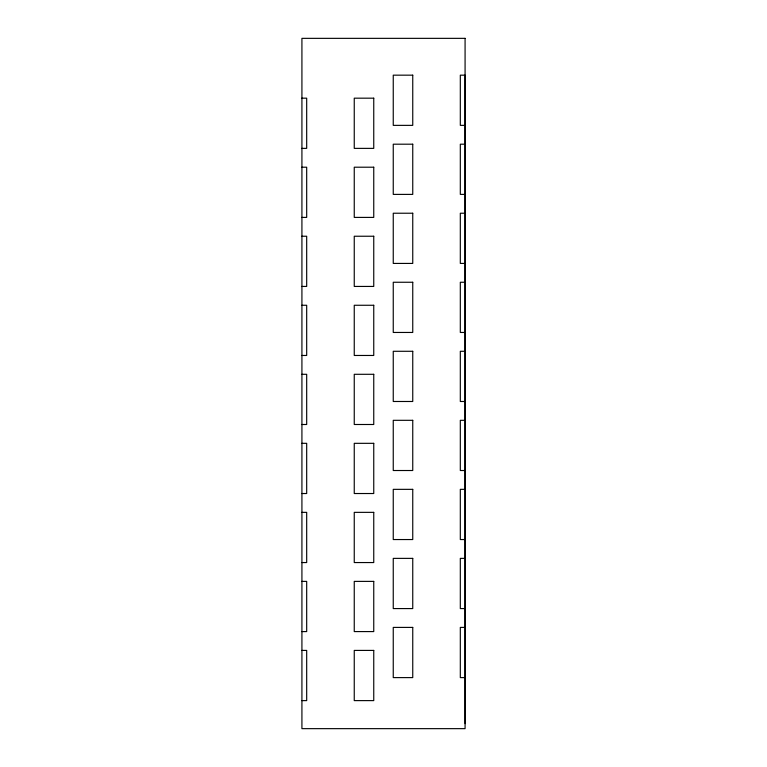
<?xml version="1.0" encoding="UTF-8"?>
<svg xmlns="http://www.w3.org/2000/svg" width="767" height="767" viewBox="0 0 767 767"><rect width="100%" height="100%" fill="white"/><g stroke="black" fill="none" stroke-linecap="round" stroke-linejoin="round"><path stroke-width="1.15" d="M301.882 98.176L306.685 98.176L306.685 148.376L301.882 148.376M465.118 125.366L460.315 125.366L460.315 75.166L465.118 75.166L465.118 723.626M465.118 144.196L460.315 144.196L460.315 194.396L465.118 194.396M301.882 167.206L306.685 167.206L306.685 217.406L301.882 217.406M465.118 213.226L460.315 213.226L460.315 263.426L465.118 263.426M301.882 236.236L306.685 236.236L306.685 286.436L301.882 286.436M465.118 282.256L460.315 282.256L460.315 332.456L465.118 332.456M301.882 305.266L306.685 305.266L306.685 355.466L301.882 355.466M465.118 351.286L460.315 351.286L460.315 401.486L465.118 401.486M301.882 374.296L306.685 374.296L306.685 424.496L301.882 424.496M465.118 420.316L460.315 420.316L460.315 470.516L465.118 470.516M301.882 443.326L306.685 443.326L306.685 493.526L301.882 493.526M465.118 489.346L460.315 489.346L460.315 539.546L465.118 539.546M301.882 512.356L306.685 512.356L306.685 562.556L301.882 562.556M465.118 558.376L460.315 558.376L460.315 608.576L465.118 608.576M301.882 581.386L306.685 581.386L306.685 631.586L301.882 631.586M465.118 627.406L460.315 627.406L460.315 677.606L465.118 677.606M301.882 650.416L306.685 650.416L306.685 700.616L301.882 700.616M465.08 38.35L301.92 38.35L301.92 728.65L465.08 728.65L465.08 38.35M412.751 75.166L393.25 75.166L393.25 125.366L412.751 125.366L412.751 75.166M373.75 98.176L354.249 98.176L354.249 148.376L373.75 148.376L373.75 98.176M412.751 144.196L393.25 144.196L393.25 194.396L412.751 194.396L412.751 144.196M373.75 167.206L354.249 167.206L354.249 217.406L373.75 217.406L373.75 167.206M412.751 213.226L393.25 213.226L393.25 263.426L412.751 263.426L412.751 213.226M373.75 236.236L354.249 236.236L354.249 286.436L373.75 286.436L373.75 236.236M412.751 282.256L393.25 282.256L393.25 332.456L412.751 332.456L412.751 282.256M373.75 305.266L354.249 305.266L354.249 355.466L373.75 355.466L373.75 305.266M412.751 351.286L393.25 351.286L393.25 401.486L412.751 401.486L412.751 351.286M373.75 374.296L354.249 374.296L354.249 424.496L373.75 424.496L373.75 374.296M412.751 420.316L393.25 420.316L393.25 470.516L412.751 470.516L412.751 420.316M373.75 443.326L354.249 443.326L354.249 493.526L373.75 493.526L373.75 443.326M412.751 489.346L393.25 489.346L393.25 539.546L412.751 539.546L412.751 489.346M373.75 512.356L354.249 512.356L354.249 562.556L373.75 562.556L373.75 512.356M412.751 558.376L393.25 558.376L393.25 608.576L412.751 608.576L412.751 558.376M373.75 581.386L354.249 581.386L354.249 631.586L373.75 631.586L373.75 581.386M412.751 627.406L393.25 627.406L393.25 677.606L412.751 677.606L412.751 627.406M373.75 650.416L354.249 650.416L354.249 700.616L373.75 700.616L373.75 650.416"/></g></svg>
